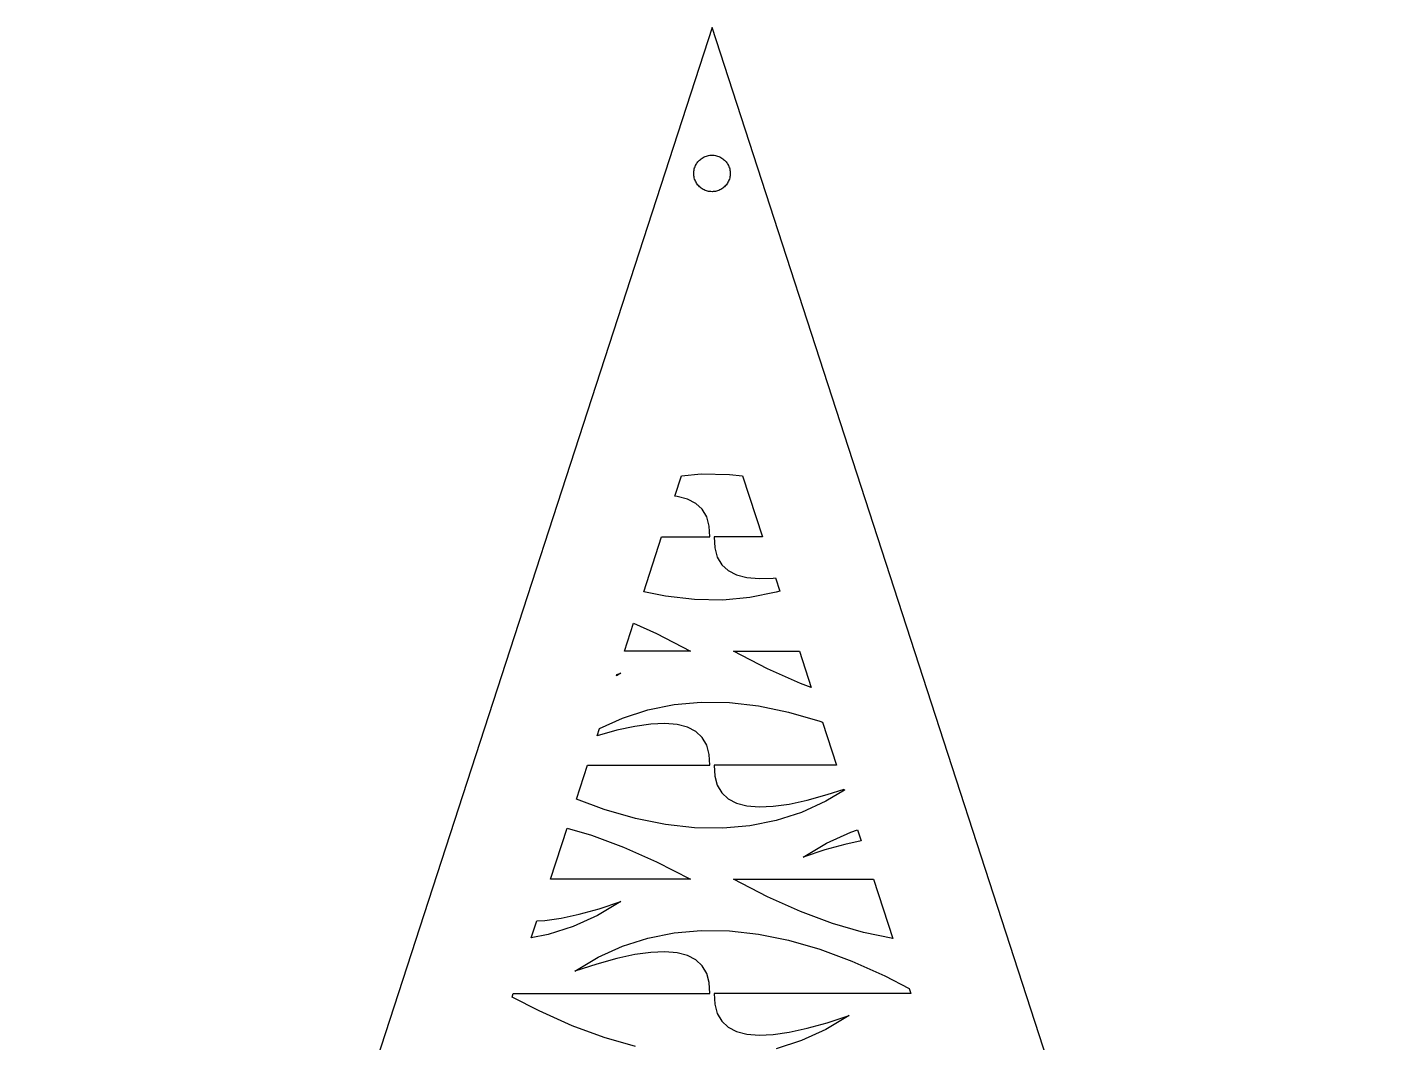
# Model space of a CAD drawing. Header units: metres. Extents: x -75 to 75, y 0 to 231.
# Drawn here: x -75 to 75, y 119.6 to 230.8 of the extents above; entities that cross this region are included whole.
import ezdxf

# ---------------------------------------------------------------- set-up
doc = ezdxf.new("R2010")
doc.units = ezdxf.units.M

msp = doc.modelspace()

# ---------------------------------------------------------------- linework, layer by layer
for p, q in [((0, 230.826), (-75, 0)), ((75, 0), (0, 230.826)), ((-1.68864, 215.898), (-1.61803, 216.002)), ((-1.61803, 216.002), (-1.54102, 216.101)), ((-1.54102, 216.101), (-1.45793, 216.195)), ((-1.45793, 216.195), (-1.36908, 216.284)), ((-1.36908, 216.284), (-1.27484, 216.367)), ((-1.27484, 216.367), (-1.17557, 216.444)), ((-1.17557, 216.444), (-1.07164, 216.515)), ((-1.07164, 216.515), (-0.963501, 216.579)), ((-0.963501, 216.579), (-0.851547, 216.636)), ((-0.851547, 216.636), (-0.736237, 216.686)), ((-0.736237, 216.686), (-0.618027, 216.728)), ((-0.618027, 216.728), (-0.497375, 216.763)), ((-0.497375, 216.763), (-0.374756, 216.791)), ((-0.374756, 216.791), (-0.250656, 216.81)), ((-0.250656, 216.81), (-0.12558, 216.822)), ((-0.12558, 216.822), (0, 216.826)), ((0, 216.826), (0.12558, 216.822)), ((0.12558, 216.822), (0.250656, 216.81)), ((0.250656, 216.81), (0.374756, 216.791)), ((0.374756, 216.791), (0.497375, 216.763)), ((0.497375, 216.763), (0.618027, 216.728)), ((0.618027, 216.728), (0.736237, 216.686)), ((0.736237, 216.686), (0.851547, 216.636)), ((0.851547, 216.636), (0.963501, 216.579)), ((0.963501, 216.579), (1.07164, 216.515)), ((1.07164, 216.515), (1.17557, 216.444)), ((1.17557, 216.444), (1.27484, 216.367)), ((1.27484, 216.367), (1.36908, 216.284)), ((1.36908, 216.284), (1.45793, 216.195)), ((1.45793, 216.195), (1.54102, 216.101)), ((1.54102, 216.101), (1.61803, 216.002)), ((1.61803, 216.002), (1.68864, 215.898)), ((-2, 214.826), (-1.99605, 214.952)), ((-1.99605, 214.701), (-2, 214.826)), ((-1.99605, 214.952), (-1.98422, 215.077)), ((-1.98422, 214.576), (-1.99605, 214.701)), ((-1.98422, 215.077), (-1.96457, 215.201)), ((-1.96457, 214.451), (-1.98422, 214.576)), ((-1.96457, 215.201), (-1.93716, 215.324)), ((-1.93716, 215.324), (-1.9021, 215.444)), ((-1.9021, 215.444), (-1.85954, 215.562)), ((-1.85954, 215.562), (-1.80965, 215.678)), ((-1.80965, 215.678), (-1.75261, 215.79)), ((-1.75261, 215.79), (-1.68864, 215.898)), ((1.68864, 215.898), (1.75261, 215.79)), ((1.75261, 215.79), (1.80965, 215.678)), ((1.80965, 215.678), (1.85954, 215.562)), ((1.85954, 215.562), (1.9021, 215.444)), ((1.9021, 215.444), (1.93716, 215.324)), ((1.93716, 215.324), (1.96457, 215.201)), ((1.96457, 215.201), (1.98422, 215.077)), ((1.98422, 214.576), (1.96457, 214.451)), ((1.98422, 215.077), (1.99605, 214.952)), ((1.99605, 214.701), (1.98422, 214.576)), ((1.99605, 214.952), (2, 214.826)), ((2, 214.826), (1.99605, 214.701)), ((-1.93716, 214.329), (-1.96457, 214.451)), ((-1.9021, 214.208), (-1.93716, 214.329)), ((-1.85954, 214.09), (-1.9021, 214.208)), ((-1.80965, 213.975), (-1.85954, 214.09)), ((-1.75261, 213.863), (-1.80965, 213.975)), ((-1.68864, 213.755), (-1.75261, 213.863)), ((-1.61803, 213.651), (-1.68864, 213.755)), ((-1.54102, 213.551), (-1.61803, 213.651)), ((-1.45793, 213.457), (-1.54102, 213.551)), ((-1.36908, 213.368), (-1.45793, 213.457)), ((-1.27484, 213.285), (-1.36908, 213.368)), ((-1.17557, 213.208), (-1.27484, 213.285)), ((-1.07164, 213.138), (-1.17557, 213.208)), ((-0.963501, 213.074), (-1.07164, 213.138)), ((-0.851547, 213.017), (-0.963501, 213.074)), ((-0.736237, 212.967), (-0.851547, 213.017)), ((0.851547, 213.017), (0.736237, 212.967)), ((0.963501, 213.074), (0.851547, 213.017)), ((1.07164, 213.138), (0.963501, 213.074)), ((1.17557, 213.208), (1.07164, 213.138)), ((1.27484, 213.285), (1.17557, 213.208)), ((1.36908, 213.368), (1.27484, 213.285)), ((1.45793, 213.457), (1.36908, 213.368)), ((1.54102, 213.551), (1.45793, 213.457)), ((1.61803, 213.651), (1.54102, 213.551)), ((1.68864, 213.755), (1.61803, 213.651)), ((1.75261, 213.863), (1.68864, 213.755)), ((1.80965, 213.975), (1.75261, 213.863)), ((1.85954, 214.09), (1.80965, 213.975)), ((1.9021, 214.208), (1.85954, 214.09)), ((1.93716, 214.329), (1.9021, 214.208)), ((1.96457, 214.451), (1.93716, 214.329)), ((-0.618027, 212.924), (-0.736237, 212.967)), ((-0.497375, 212.889), (-0.618027, 212.924)), ((-0.374756, 212.862), (-0.497375, 212.889)), ((-0.250656, 212.842), (-0.374756, 212.862)), ((-0.12558, 212.83), (-0.250656, 212.842)), ((0, 212.826), (-0.12558, 212.83)), ((0.12558, 212.83), (0, 212.826)), ((0.250656, 212.842), (0.12558, 212.83)), ((0.374756, 212.862), (0.250656, 212.842)), ((0.497375, 212.889), (0.374756, 212.862)), ((0.618027, 212.924), (0.497375, 212.889)), ((0.736237, 212.967), (0.618027, 212.924)), ((-4.06908, 179.47), (-3.34119, 181.71)), ((-3.34119, 181.71), (-1.17874, 181.905)), ((-1.17874, 181.905), (1.90735, 181.858)), ((1.90735, 181.858), (3.34579, 181.696)), ((3.34579, 181.696), (5.52151, 175)), ((-3.81546, 179.449), (-4.06908, 179.47)), ((-2.68936, 179.156), (-3.81546, 179.449)), ((-1.7746, 178.683), (-2.68936, 179.156)), ((-1.07269, 178.032), (-1.7746, 178.683)), ((-0.582886, 177.2), (-1.07269, 178.032)), ((-0.304413, 176.19), (-0.582886, 177.2)), ((-0.238037, 175), (-0.304413, 176.19)), ((-7.4756, 168.986), (-5.52151, 175)), ((-5.52151, 175), (-0.238037, 175)), ((5.52151, 175), (0.238037, 175)), ((0.238037, 175), (0.304413, 173.81)), ((0.304413, 173.81), (0.582886, 172.8)), ((0.582886, 172.8), (1.07269, 171.968)), ((1.07269, 171.968), (1.7746, 171.317)), ((1.7746, 171.317), (2.68936, 170.844)), ((2.68936, 170.844), (3.81546, 170.551)), ((3.81546, 170.551), (5.15289, 170.438)), ((5.15289, 170.438), (6.70319, 170.505)), ((6.70319, 170.505), (6.97002, 170.542)), ((6.97002, 170.542), (7.4463, 169.076)), ((-5.10025, 168.501), (-7.4756, 168.986)), ((-1.90735, 168.142), (-5.10025, 168.501)), ((1.17874, 168.095), (-1.90735, 168.142)), ((4.15955, 168.363), (1.17874, 168.095)), ((7.0343, 168.943), (4.15955, 168.363)), ((7.4463, 169.076), (7.0343, 168.943)), ((-9.58301, 162.5), (-8.59155, 165.551)), ((-8.59155, 165.551), (-6.06918, 164.426)), ((-6.06918, 164.426), (-2.34604, 162.5)), ((-2.34604, 162.5), (-9.58301, 162.5)), ((6.06918, 160.574), (2.34604, 162.5)), ((2.34604, 162.5), (9.58301, 162.5)), ((9.58301, 162.5), (10.8762, 158.52)), ((9.68552, 158.961), (6.06918, 160.574)), ((-9.97772, 160.066), (-10.4687, 159.774)), ((-10.4687, 159.774), (-10.4209, 159.921)), ((-10.4209, 159.921), (-9.97772, 160.066)), ((10.8762, 158.52), (9.68552, 158.961)), ((-9.80301, 155.163), (-7.0343, 156.057)), ((-7.0343, 156.057), (-4.15955, 156.637)), ((-4.15955, 156.637), (-1.17874, 156.905)), ((-1.17874, 156.905), (1.90735, 156.858)), ((1.90735, 156.858), (5.10025, 156.499)), ((5.10025, 156.499), (8.39844, 155.826)), ((-12.341, 154.012), (-9.80301, 155.163)), ((-5.15289, 154.562), (-6.70319, 154.495)), ((-3.81546, 154.449), (-5.15289, 154.562)), ((8.39844, 155.826), (11.8034, 154.839)), ((11.8034, 154.839), (12.1089, 154.726)), ((12.1089, 154.726), (13.6445, 150)), ((-12.5961, 153.227), (-12.341, 154.012)), ((-10.4393, 153.824), (-12.5961, 153.227)), ((-8.46481, 154.25), (-10.4393, 153.824)), ((-6.70319, 154.495), (-8.46481, 154.25)), ((-2.68936, 154.156), (-3.81546, 154.449)), ((-1.7746, 153.683), (-2.68936, 154.156)), ((-1.07269, 153.032), (-1.7746, 153.683)), ((-0.582886, 152.2), (-1.07269, 153.032)), ((-0.304413, 151.19), (-0.582886, 152.2)), ((-14.8503, 146.289), (-13.6445, 150)), ((-13.6445, 150), (-0.238037, 150)), ((-0.238037, 150), (-0.304413, 151.19)), ((13.6445, 150), (0.238037, 150)), ((0.238037, 150), (0.304413, 148.81)), ((0.304413, 148.81), (0.582886, 147.8)), ((0.582886, 147.8), (1.07269, 146.968)), ((14.5304, 147.274), (12.4657, 146.045)), ((12.6244, 146.781), (14.4917, 147.393)), ((14.4917, 147.393), (14.5304, 147.274)), ((-11.8034, 145.161), (-14.8503, 146.289)), ((1.07269, 146.968), (1.7746, 146.317)), ((1.7746, 146.317), (2.68936, 145.844)), ((2.68936, 145.844), (3.81546, 145.551)), ((3.81546, 145.551), (5.15289, 145.438)), ((5.15289, 145.438), (6.70319, 145.505)), ((6.70319, 145.505), (8.46481, 145.75)), ((8.46481, 145.75), (10.4393, 146.176)), ((12.4657, 146.045), (9.80301, 144.837)), ((10.4393, 146.176), (12.6244, 146.781)), ((-8.39844, 144.174), (-11.8034, 145.161)), ((-5.10025, 143.501), (-8.39844, 144.174)), ((9.80301, 144.837), (7.0343, 143.943)), ((-17.706, 137.5), (-15.8809, 143.117)), ((-15.8809, 143.117), (-13.1966, 142.339)), ((-1.90735, 143.142), (-5.10025, 143.501)), ((1.17874, 143.095), (-1.90735, 143.142)), ((4.15955, 143.363), (1.17874, 143.095)), ((7.0343, 143.943), (4.15955, 143.363)), ((12.5343, 141.455), (15.197, 142.663)), ((15.197, 142.663), (15.9495, 142.906)), ((15.9495, 142.906), (16.339, 141.707)), ((-13.1966, 142.339), (-9.68552, 141.039)), ((-9.68552, 141.039), (-6.06918, 139.426)), ((9.97772, 139.934), (12.5343, 141.455)), ((14.5607, 141.324), (12.3756, 140.719)), ((16.339, 141.707), (14.5607, 141.324)), ((12.3756, 140.719), (9.97772, 139.934)), ((-6.06918, 139.426), (-2.34604, 137.5)), ((-2.34604, 137.5), (-17.706, 137.5)), ((6.06918, 135.574), (2.34604, 137.5)), ((2.34604, 137.5), (17.706, 137.5)), ((17.706, 137.5), (19.8117, 131.019)), ((-9.97772, 135.066), (-12.5343, 133.545)), ((-12.3756, 134.281), (-9.97772, 135.066)), ((9.68552, 133.961), (6.06918, 135.574)), ((-16.5352, 133.25), (-14.5607, 133.676)), ((-12.5343, 133.545), (-15.197, 132.337)), ((-14.5607, 133.676), (-12.3756, 134.281)), ((13.1966, 132.661), (9.68552, 133.961)), ((-19.7938, 131.074), (-19.1789, 132.967)), ((-19.1789, 132.967), (-18.2968, 133.005)), ((-18.2968, 133.005), (-16.5352, 133.25)), ((-15.197, 132.337), (-17.9657, 131.443)), ((16.6016, 131.674), (13.1966, 132.661)), ((-17.9657, 131.443), (-19.7938, 131.074)), ((-9.80301, 130.163), (-7.0343, 131.057)), ((-7.0343, 131.057), (-4.15955, 131.637)), ((-4.15955, 131.637), (-1.17874, 131.905)), ((-1.17874, 131.905), (1.90735, 131.858)), ((1.90735, 131.858), (5.10025, 131.499)), ((5.10025, 131.499), (8.39844, 130.826)), ((8.39844, 130.826), (11.8034, 129.839)), ((19.8117, 131.019), (16.6016, 131.674)), ((-12.4657, 128.955), (-9.80301, 130.163)), ((-8.46481, 129.25), (-10.4393, 128.824)), ((-6.70319, 129.495), (-8.46481, 129.25)), ((-5.15289, 129.562), (-6.70319, 129.495)), ((-3.81546, 129.449), (-5.15289, 129.562)), ((-2.68936, 129.156), (-3.81546, 129.449)), ((-1.7746, 128.683), (-2.68936, 129.156)), ((11.8034, 129.839), (15.3145, 128.539)), ((-15.0223, 127.434), (-12.4657, 128.955)), ((-12.6244, 128.219), (-15.0223, 127.434)), ((-10.4393, 128.824), (-12.6244, 128.219)), ((-1.07269, 128.032), (-1.7746, 128.683)), ((-0.582886, 127.2), (-1.07269, 128.032)), ((15.3145, 128.539), (18.9308, 126.926)), ((-0.304413, 126.19), (-0.582886, 127.2)), ((-0.238037, 125), (-0.304413, 126.19)), ((18.9308, 126.926), (21.5883, 125.551)), ((-21.8951, 124.607), (-21.7675, 125)), ((-18.9308, 123.074), (-21.8951, 124.607)), ((-21.7675, 125), (-0.238037, 125)), ((21.7675, 125), (0.238037, 125)), ((0.238037, 125), (0.304413, 123.81)), ((21.5883, 125.551), (21.7675, 125)), ((-15.3145, 121.461), (-18.9308, 123.074)), ((0.304413, 123.81), (0.582886, 122.8)), ((0.582886, 122.8), (1.07269, 121.968)), ((1.07269, 121.968), (1.7746, 121.317)), ((10.4393, 121.176), (12.6244, 121.781)), ((15.0223, 122.566), (12.4657, 121.045)), ((12.6244, 121.781), (15.0223, 122.566)), ((-11.8034, 120.161), (-15.3145, 121.461)), ((-8.39844, 119.174), (-11.8034, 120.161)), ((1.7746, 121.317), (2.68936, 120.844)), ((2.68936, 120.844), (3.81546, 120.551)), ((3.81546, 120.551), (5.15289, 120.438)), ((5.15289, 120.438), (6.70319, 120.505)), ((6.70319, 120.505), (8.46481, 120.75)), ((8.46481, 120.75), (10.4393, 121.176)), ((12.4657, 121.045), (9.80301, 119.837)), ((9.80301, 119.837), (7.0343, 118.943))]:
    msp.add_line(p, q)

doc.saveas('drawing.dxf')
